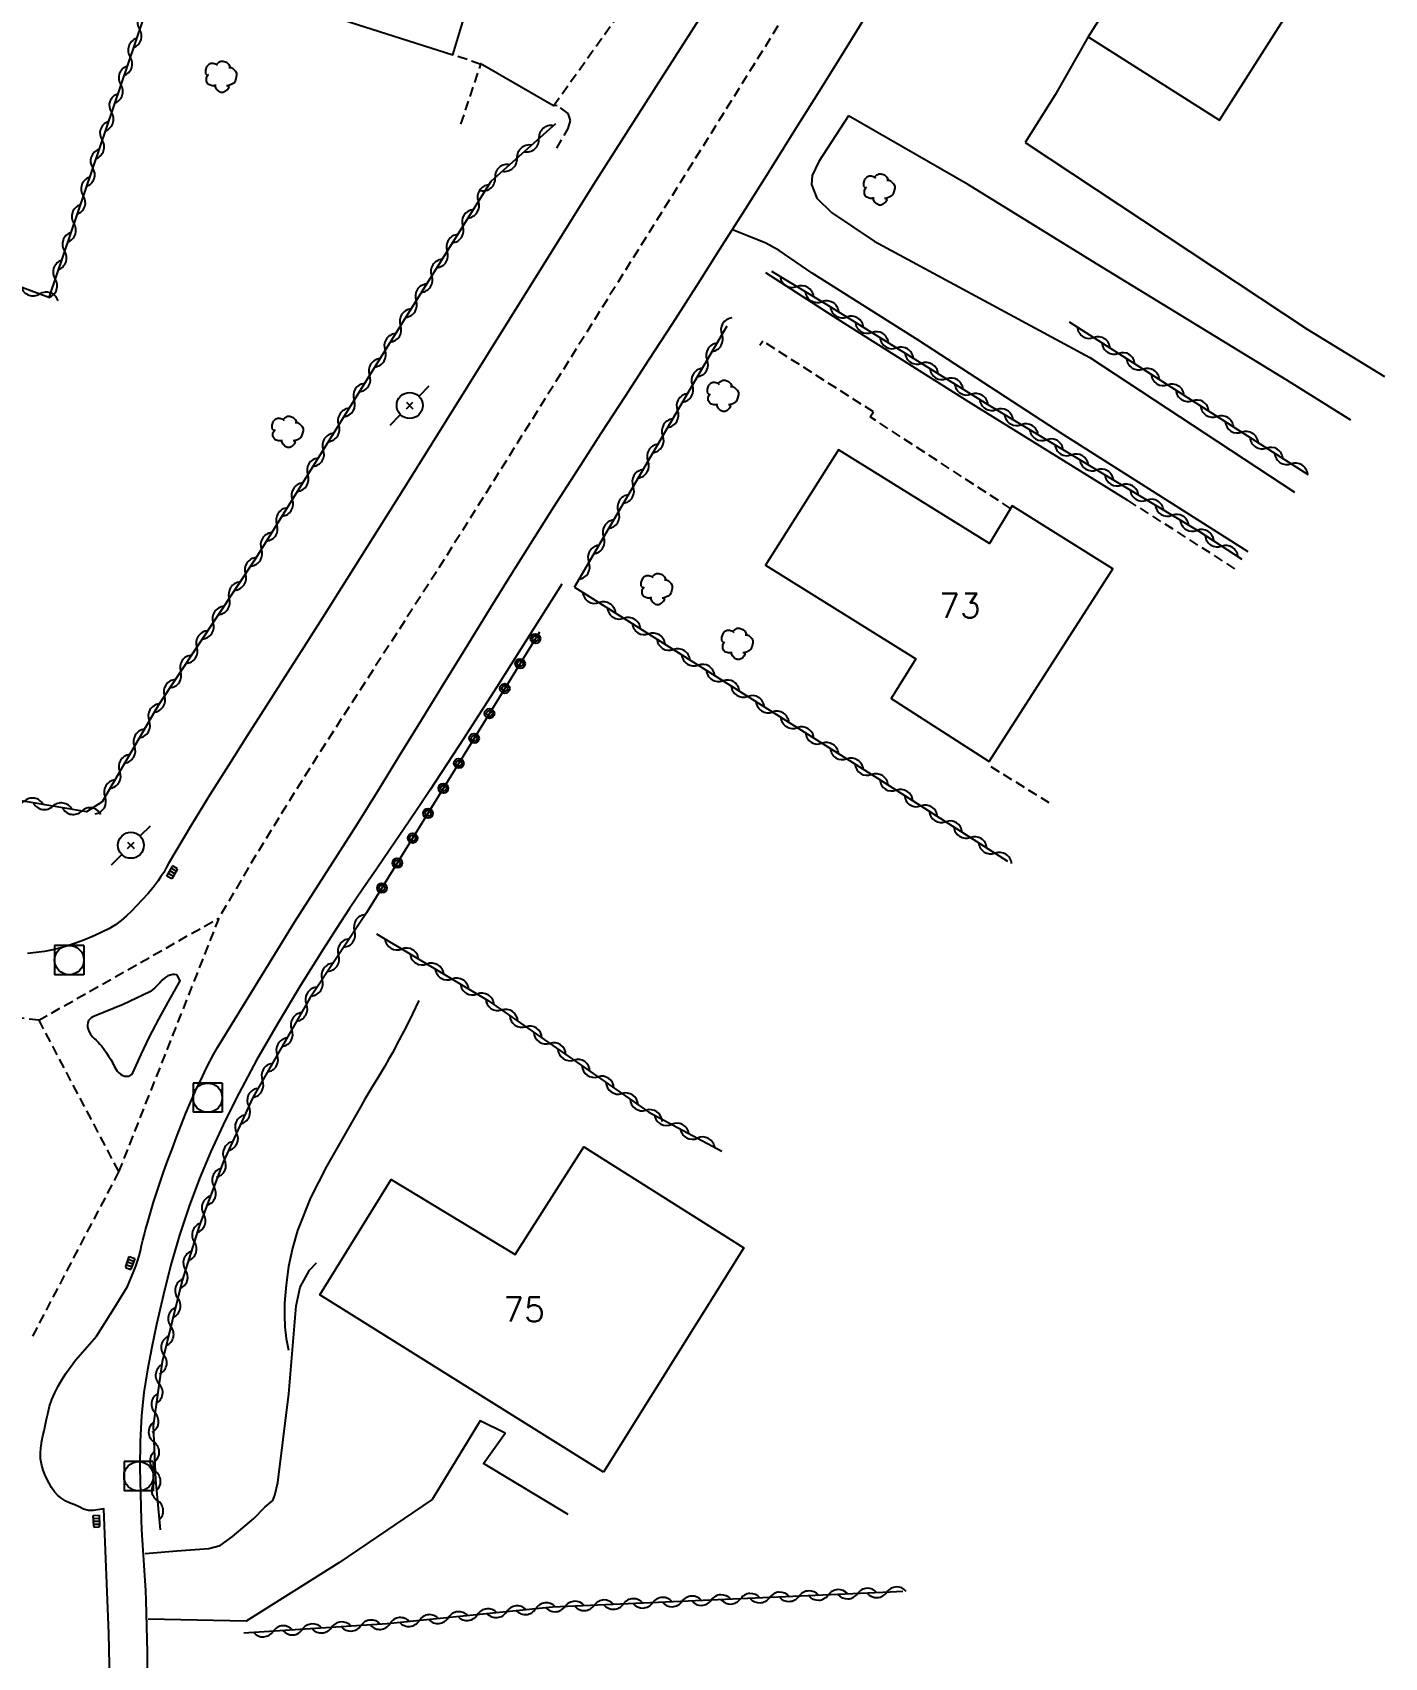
# Model space of a CAD drawing. Header units: millimetres. Extents: x 145999 to 147000, y 141000 to 142001.
# Drawn here: x 146262.7 to 146331.9, y 141794.3 to 141877.5 of the extents above; entities that cross this region are included whole.
import ezdxf
from ezdxf.enums import TextEntityAlignment as Align

# ---------------------------------------------------------------- set-up
doc = ezdxf.new("R2010")
doc.units = ezdxf.units.MM
doc.linetypes.add('DASHED', pattern=[0.75, 0.5, -0.25])
doc.layers.get('0').update_dxf_attribs({"linetype": 'CONTINUOUS'})
for name, color, linetype in [('W0001', 6, 'DASHED'), ('W0008', 7, 'CONTINUOUS'), ('W0014', 7, 'CONTINUOUS'), ('W0017', 7, 'CONTINUOUS'), ('W0101', 7, 'CONTINUOUS'), ('W0104', 1, 'CONTINUOUS'), ('W0112', 1, 'DASHED'), ('W0214', 2, 'CONTINUOUS'), ('W0300', 7, 'CONTINUOUS'), ('W0310', 3, 'CONTINUOUS'), ('W0323', 7, 'CONTINUOUS'), ('W0401', 7, 'CONTINUOUS'), ('W0420', 7, 'CONTINUOUS'), ('W0473', 7, 'CONTINUOUS'), ('W0991', 7, 'CONTINUOUS')]:
    doc.layers.add(name, color=color, linetype=linetype)
doc.styles.get("Standard").update_dxf_attribs({"font": 'romans.shx', "width": 0.85})

# ---------------------------------------------------------------- blocks, each defined once
blk = doc.blocks.new('T420')
for p, q in [((0.75, 0.75), (-0.75, 0.75)), ((-0.75, 0.75), (-0.75, -0.75)), ((0.75, 0.75), (0.75, -0.75)), ((0.75, -0.75), (-0.75, -0.75))]:
    blk.add_line(p, q)
blk.add_ellipse((0, 0), major_axis=(-0.53, 0.53), ratio=1, start_param=3.926991, end_param=10.210176)
blk = doc.blocks.new('T401')
for p, q in [((-0.3, 0.3), (0, 0.3)), ((-0.3, -0.25), (-0.3, 0.3)), ((-0.3, 0.15), (0, 0.15)), ((-0.3, 0), (0, 0)), ((0, 0.3), (0, -0.25)), ((-0.3, -0.15), (0, -0.15)), ((-0.3, -0.25), (-0.3, -0.3)), ((-0.3, -0.3), (0, -0.3)), ((0, -0.3), (0, -0.25))]:
    blk.add_line(p, q)
blk = doc.blocks.new('T300')
for p, q in [((-0.8, 0.514), (-0.857, 0.343)), ((-0.857, 0.343), (-0.857, 0.171)), ((-0.857, 0.171), (-0.743, 0.057)), ((-0.686, 0.629), (-0.8, 0.514)), ((-0.8, -0.057), (-0.743, 0.057)), ((-0.743, 0.057), (-0.686, 0.114)), ((-0.571, 0.686), (-0.686, 0.629)), ((-0.457, 0.686), (-0.571, 0.686)), ((-0.286, 0.629), (-0.457, 0.686)), ((-0.286, 0.629), (-0.171, 0.743)), ((-0.229, 0.571), (-0.286, 0.629)), ((-0.171, 0.743), (-0.057, 0.8)), ((-0.057, 0.8), (0.057, 0.8)), ((0.057, 0.8), (0.229, 0.743)), ((0.229, 0.743), (0.343, 0.629)), ((0.343, 0.629), (0.4, 0.514)), ((0.457, 0.457), (0.343, 0.457)), ((0.4, 0.514), (0.4, 0.457)), ((0.571, 0.4), (0.457, 0.457)), ((0.571, 0.4), (0.686, 0.286)), ((0.686, 0.286), (0.743, 0.171)), ((0.743, 0.057), (0.686, -0.171)), ((0.743, 0.171), (0.743, 0.057)), ((-0.8, -0.171), (-0.8, -0.057)), ((-0.8, -0.229), (-0.8, -0.171)), ((-0.743, -0.343), (-0.8, -0.229)), ((-0.686, -0.4), (-0.743, -0.343)), ((-0.514, -0.457), (-0.686, -0.4)), ((-0.4, -0.457), (-0.514, -0.457)), ((-0.4, -0.457), (-0.343, -0.457)), ((-0.343, -0.457), (-0.343, -0.4)), ((-0.343, -0.514), (-0.343, -0.457)), ((-0.286, -0.629), (-0.343, -0.514)), ((-0.171, -0.743), (-0.286, -0.629)), ((-0.057, -0.8), (-0.171, -0.743)), ((0.057, -0.8), (-0.057, -0.8)), ((0.171, -0.743), (0.057, -0.8)), ((0.229, -0.686), (0.171, -0.743)), ((0.286, -0.457), (0.229, -0.457)), ((0.286, -0.629), (0.229, -0.686)), ((0.457, -0.4), (0.286, -0.457)), ((0.343, -0.514), (0.286, -0.629)), ((0.343, -0.514), (0.343, -0.457)), ((0.571, -0.343), (0.457, -0.4)), ((0.629, -0.286), (0.571, -0.343)), ((0.686, -0.171), (0.629, -0.286))]:
    blk.add_line(p, q)
blk = doc.blocks.new('T473')
for p, q in [((0.500001, 0.500001), (1.000002, 1.000002)), ((-0.166667, 0.166667), (0.166667, -0.166667)), ((-0.166667, -0.166667), (0.166667, 0.166667)), ((-1.000002, -1.000002), (-0.500001, -0.500001))]:
    blk.add_line(p, q)
blk.add_ellipse((0, 0), major_axis=(0.471405, 0.471405), ratio=1, start_param=5.497787144, end_param=11.780972451)
blk = doc.blocks.new('t310o')
at = {"color": 0, "linetype": 'Continuous'}
for centre, start, end in [((-0.5, 0.375), 216.8699, 323.1304), ((0.5, -0.375), 36.8699, 143.1303)]:
    blk.add_arc(centre, 0.625, start, end, dxfattribs=at)
blk = doc.blocks.new('t323o')
at = {"color": 0, "linetype": 'Continuous'}
for radius in [0.25, 0.15]:
    blk.add_circle((0, 0), radius, dxfattribs=at)

msp = doc.modelspace()

# ---------------------------------------------------------------- linework, layer by layer
at = {"layer": 'W0001'}
for points in [[(146300.863, 141877.852), (146296.896, 141871.492), (146292.923, 141865.135), (146288.947, 141858.781), (146284.967, 141852.429), (146283.367, 141849.901), (146281.749, 141847.385), (146280.123, 141844.873), (146278.499, 141842.361), (146276.886, 141839.84), (146275.297, 141837.304), (146273.741, 141834.747), (146272.228, 141832.164)], [(146262.999, 141826.927), (146272.228, 141832.164)], [(146272.228, 141832.164), (146267.092, 141819.17)], [(146262.999, 141826.927), (146259.072, 141827.383)], [(146262.999, 141826.927), (146267.092, 141819.17)], [(146267.092, 141819.17), (146262.65, 141810.696)]]:
    msp.add_lwpolyline(points, dxfattribs=at)
at = {"layer": 'W0008'}
msp.add_lwpolyline([(146291.417, 141869.742), (146288.197, 141864.564), (146284.969, 141859.39), (146281.733, 141854.221), (146278.49, 141849.057), (146277.533, 141847.542), (146276.572, 141846.03), (146275.608, 141844.519), (146274.643, 141843.009), (146273.68, 141841.498), (146272.721, 141839.985), (146271.767, 141838.468), (146270.821, 141836.946), (146269.65, 141834.958), (146269.53, 141834.728), (146269.4, 141834.503), (146269.261, 141834.284), (146269.113, 141834.07), (146268.857, 141833.732), (146268.587, 141833.406), (146268.304, 141833.09), (146268.012, 141832.783), (146267.756, 141832.525), (146267.493, 141832.273), (146267.218, 141832.034), (146266.924, 141831.817), (146266.587, 141831.612), (146266.235, 141831.434), (146265.876, 141831.274), (146265.515, 141831.121), (146265.177, 141830.983), (146264.835, 141830.854), (146264.489, 141830.737), (146264.137, 141830.637), (146263.716, 141830.538), (146263.291, 141830.458), (146262.862, 141830.396), (146262.431, 141830.357)], dxfattribs=at)
msp.add_lwpolyline([(146265.525, 141826.474), (146265.58, 141826.34), (146265.656, 141826.216), (146265.745, 141826.104), (146265.843, 141826.001), (146265.942, 141825.905), (146266.042, 141825.809), (146266.138, 141825.71), (146266.226, 141825.603), (146266.347, 141825.437), (146266.465, 141825.269), (146266.579, 141825.099), (146266.691, 141824.927), (146266.74, 141824.842), (146266.784, 141824.755), (146266.825, 141824.666), (146266.866, 141824.577), (146266.911, 141824.488), (146266.963, 141824.402), (146267.023, 141824.321), (146267.093, 141824.248), (146267.18, 141824.176), (146267.278, 141824.114), (146267.389, 141824.072), (146267.508, 141824.06), (146267.596, 141824.073), (146267.682, 141824.105), (146267.758, 141824.16), (146267.812, 141824.239), (146268.24, 141825.18), (146268.676, 141826.079), (146269.145, 141826.979), (146269.634, 141827.862), (146270.239, 141828.942), (146270.127, 141829.175), (146270.057, 141829.251), (146269.961, 141829.281), (146269.87, 141829.275), (146269.794, 141829.258), (146269.618, 141829.197), (146269.461, 141829.1), (146269.323, 141828.982), (146269.199, 141828.854), (146269.084, 141828.727), (146268.965, 141828.601), (146268.833, 141828.484), (146268.683, 141828.392), (146267.322, 141827.73), (146265.853, 141827.139), (146265.768, 141827.101), (146265.685, 141827.053), (146265.611, 141826.99), (146265.554, 141826.91), (146265.513, 141826.805), (146265.495, 141826.694), (146265.501, 141826.582)], close=True, dxfattribs=at)
at = {"layer": 'W0014'}
for points in [[(146297.8, 141879.745), (146294.614, 141874.74), (146291.417, 141869.742)], [(146266.829, 141784.257), (146266.596, 141795.522), (146266.342, 141801.914), (146265.813, 141801.825), (146265.549, 141801.825), (146265.296, 141801.898), (146265.064, 141802.004), (146264.843, 141802.106), (146264.617, 141802.203), (146264.393, 141802.308), (146264.178, 141802.435), (146263.982, 141802.59), (146263.808, 141802.78), (146263.662, 141802.992), (146263.537, 141803.215), (146263.423, 141803.441), (146263.319, 141803.665), (146263.226, 141803.894), (146263.151, 141804.131), (146263.1, 141804.375), (146263.089, 141804.47), (146263.084, 141804.565), (146263.084, 141804.66), (146263.088, 141804.755), (146263.096, 141804.849), (146263.105, 141804.943), (146263.116, 141805.037), (146263.127, 141805.131), (146263.165, 141805.389), (146263.216, 141805.644), (146263.274, 141805.898), (146263.332, 141806.151), (146263.404, 141806.491), (146263.475, 141806.833), (146263.558, 141807.172), (146263.669, 141807.504), (146263.818, 141807.852), (146263.989, 141808.19), (146264.181, 141808.517), (146264.391, 141808.832), (146264.883, 141809.527), (146265.957, 141810.755), (146266.863, 141812.182), (146267.549, 141813.3), (146267.877, 141814.071), (146267.978, 141814.329), (146268.064, 141814.591), (146268.139, 141814.857), (146268.205, 141815.125), (146268.268, 141815.392), (146268.33, 141815.66), (146268.395, 141815.927), (146268.467, 141816.192), (146268.602, 141816.664), (146268.737, 141817.135), (146268.877, 141817.606), (146269.024, 141818.074), (146269.214, 141818.641), (146269.414, 141819.204), (146269.619, 141819.766), (146269.828, 141820.326), (146270.06, 141820.941), (146270.295, 141821.555), (146270.538, 141822.167), (146270.791, 141822.774), (146270.937, 141823.105), (146271.088, 141823.434), (146271.244, 141823.761), (146271.402, 141824.086), (146271.58, 141824.453), (146271.758, 141824.82), (146271.946, 141825.184), (146272.15, 141825.538), (146276.099, 141831.96), (146279.302, 141836.946), (146280.414, 141838.742), (146281.521, 141840.541), (146282.627, 141842.341), (146283.731, 141844.142), (146284.838, 141845.941), (146285.948, 141847.739), (146287.063, 141849.533), (146288.186, 141851.322), (146289.388, 141853.217), (146290.598, 141855.106), (146291.814, 141856.991), (146293.035, 141858.873), (146294.256, 141860.755), (146295.474, 141862.639), (146296.688, 141864.526), (146297.895, 141866.417), (146299.179, 141868.446), (146300.457, 141870.478), (146301.731, 141872.512), (146303.003, 141874.548), (146304.273, 141876.585), (146305.544, 141878.622)], [(146289.796, 141849.258), (146288.128, 141846.612), (146286.446, 141843.975), (146284.751, 141841.347), (146283.042, 141838.727), (146282.365, 141837.707), (146281.679, 141836.693), (146280.988, 141835.683), (146280.294, 141834.675), (146279.604, 141833.664), (146278.92, 141832.648), (146278.247, 141831.626), (146277.589, 141830.593), (146276.416, 141828.706), (146275.264, 141826.805), (146274.154, 141824.878), (146273.109, 141822.915), (146272.446, 141821.569), (146271.819, 141820.204), (146271.237, 141818.82), (146270.707, 141817.415), (146270.212, 141815.919), (146269.775, 141814.405), (146269.386, 141812.879), (146269.032, 141811.345), (146268.788, 141810.19), (146268.57, 141809.029), (146268.39, 141807.861), (146268.262, 141806.686), (146268.188, 141805.35), (146268.179, 141804.012), (146268.208, 141802.676), (146268.246, 141801.342), (146268.266, 141800.824), (146268.294, 141800.307), (146268.328, 141799.79), (146268.366, 141799.273), (146268.405, 141798.756), (146268.44, 141798.239), (146268.47, 141797.722), (146268.492, 141797.204), (146268.527, 141795.887), (146268.546, 141794.569), (146268.553, 141793.251)]]:
    msp.add_lwpolyline(points, dxfattribs=at)
at = {"layer": 'W0017'}
for points in [[(146316.756, 141877.289), (146315.063, 141874.333), (146313.519, 141871.887)], [(146289.367, 141873.765), (146285.617, 141875.934)], [(146304.471, 141873.246), (146302.96, 141870.918), (146302.609, 141870.186), (146302.587, 141869.741), (146302.848, 141869.041), (146303.604, 141868.292), (146305.788, 141866.832), (146316.845, 141860.878), (146327.33, 141853.982)], [(146330.2, 141857.671), (146326.932, 141859.713), (146317.189, 141865.671), (146310.619, 141869.716), (146304.471, 141873.246)], [(146313.529, 141871.891), (146327.965, 141862.325), (146331.933, 141859.898)], [(146324.951, 141850.924), (146315.473, 141856.923), (146308.077, 141861.739), (146302.613, 141865.196), (146300.928, 141866.346), (146300.247, 141866.726), (146298.499, 141867.428)], [(146318.793, 141853.556), (146310.661, 141858.589), (146303.953, 141862.812), (146300.239, 141865.214)], [(146268.457, 141799.626), (146270.07, 141799.764), (146271.705, 141799.883), (146272.294, 141800.026), (146272.912, 141800.47), (146274.01, 141801.414), (146274.584, 141801.997), (146274.985, 141802.339), (146275.102, 141802.608), (146275.25, 141803.254), (146275.813, 141807.795), (146276.183, 141812.305), (146276.385, 141813.268), (146276.866, 141814.123), (146277.22, 141814.501)], [(146290.119, 141801.61), (146285.787, 141804.222), (146286.889, 141805.774), (146285.603, 141806.413), (146283.152, 141802.378), (146278.378, 141799.135), (146273.633, 141796.146), (146268.607, 141796.255)]]:
    msp.add_lwpolyline(points, dxfattribs=at)
at = {"layer": 'W0101'}
for points in [[(146323.066, 141887.239), (146316.756, 141877.289), (146323.488, 141873.02), (146329.798, 141882.97)], [(146311.68, 141840.186), (146318.02, 141850.058), (146312.857, 141853.272), (146311.699, 141851.344), (146303.969, 141856.151), (146300.231, 141850.243), (146307.926, 141845.447), (146306.661, 141843.409)], [(146291.924, 141803.79), (146277.401, 141812.861), (146281.044, 141818.774), (146287.401, 141814.935), (146290.918, 141820.453), (146299.115, 141815.273)]]:
    msp.add_lwpolyline(points, close=True, dxfattribs=at)
at = {"layer": 'W0104'}
msp.add_lwpolyline([(146281.352, 141885.094), (146280.46, 141885.308), (146278.195, 141878.292), (146284.213, 141876.376), (146286.381, 141883.557)], dxfattribs=at)
at = {"layer": 'W0112'}
for points in [[(146289.533, 141871.595), (146290.122, 141872.609), (146290.245, 141873.003), (146290.127, 141873.376), (146289.547, 141873.784), (146289.367, 141873.765), (146293.768, 141879.913), (146294.25, 141879.83), (146294.516, 141879.87), (146294.954, 141880.073), (146295.694, 141881.155), (146296.963, 141883.183)], [(146284.626, 141872.822), (146285.647, 141875.886), (146284.342, 141876.336)], [(146312.781, 141853.145), (146305.586, 141857.84), (146305.753, 141858.086), (146300.087, 141861.708), (146299.936, 141861.488)], [(146324.274, 141850.054), (146318.793, 141853.556)], [(146311.768, 141839.921), (146314.891, 141837.994)]]:
    msp.add_lwpolyline(points, dxfattribs=at)
at = {"layer": 'W0214'}
msp.add_lwpolyline([(146282.469, 141827.945), (146282.146, 141827.267), (146281.813, 141826.594), (146281.469, 141825.927), (146281.114, 141825.265), (146280.921, 141824.92), (146280.722, 141824.579), (146280.519, 141824.24), (146280.313, 141823.903), (146280.108, 141823.565), (146279.904, 141823.227), (146279.705, 141822.886), (146279.511, 141822.541), (146278.634, 141820.991), (146277.746, 141819.437), (146276.925, 141817.838), (146276.257, 141816.17), (146275.991, 141815.255), (146275.796, 141814.324), (146275.666, 141813.382), (146275.594, 141812.434), (146275.585, 141811.831), (146275.614, 141811.229), (146275.682, 141810.63), (146275.788, 141810.036)], dxfattribs=at)
at = {"layer": 'W0310'}
for points in [[(146271.981, 141888.978), (146263.521, 141863.953), (146254.608, 141867.243)], [(146289.475, 141872.841), (146286.156, 141869.885), (146281.199, 141861.98), (146274.121, 141850.588), (146269.112, 141843.047), (146266.246, 141838.115), (146265.444, 141837.599), (146259.446, 141838.611), (146254.08, 141839.926), (146253.185, 141842.476), (146251.242, 141848.432), (146249.837, 141853.107), (146248.591, 141857.464), (146247.573, 141862.099), (146245.16, 141871.621), (146243.384, 141879.609), (146242.113, 141885.481)], [(146324.641, 141850.526), (146322.433, 141851.958), (146311.635, 141858.454), (146303.442, 141863.54), (146300.549, 141865.278)], [(146298.244, 141862.473), (146290.422, 141849.094)], [(146315.774, 141862.699), (146327.845, 141854.982), (146328.024, 141854.874)], [(146290.436, 141849.119), (146305.955, 141839.327), (146312.624, 141835.08)], [(146279.791, 141832.427), (146276.892, 141828.065), (146273.961, 141822.982), (146272.448, 141819.656), (146271.24, 141816.428), (146270.346, 141813.598), (146269.33, 141809.428), (146268.861, 141806.153), (146268.987, 141803.388), (146269.22, 141800.839)], [(146280.307, 141831.348), (146286.038, 141827.926), (146294.245, 141822.228), (146297.984, 141820.232)], [(146307.26, 141797.681), (146306.611, 141797.643), (146293.187, 141797.041), (146289.32, 141796.877), (146280.843, 141796.018), (146273.513, 141795.536)]]:
    msp.add_lwpolyline(points, dxfattribs=at)
at = {"layer": 'W0323'}
msp.add_lwpolyline([(146288.647, 141846.804), (146284.965, 141840.813), (146279.791, 141832.427)], dxfattribs=at)

# ---------------------------------------------------------------- block references
at = {"layer": 'W0300'}
for p in [(146272.392, 141875.252), (146306.1, 141869.482), (146298.096, 141858.906), (146275.799, 141857.064), (146294.705, 141849.011), (146298.834, 141846.203)]:
    msp.add_blockref('T300', p, dxfattribs=at)
at = {"layer": 'W0310'}
for p, rotation in [((146268.164, 141877.689), 251.3215618698411), ((146267.684, 141876.268), 251.3215618698411), ((146267.204, 141874.847), 251.3215618698411), ((146266.723, 141873.426), 251.3215618698411), ((146266.243, 141872.005), 251.3215618698411), ((146288.62, 141872.079), 221.6892089039555), ((146265.763, 141870.584), 251.3215618698411), ((146287.499, 141871.081), 221.6892089039555), ((146286.379, 141870.084), 221.6892089039555), ((146265.282, 141869.163), 251.3215618698411), ((146285.518, 141868.867), 237.9093484979884), ((146264.802, 141867.742), 251.3215618698411), ((146284.721, 141867.597), 237.9093484979884), ((146264.321, 141866.321), 251.3215618698411), ((146283.924, 141866.326), 237.9093484979884), ((146263.841, 141864.9), 251.3215618698411), ((146283.127, 141865.055), 237.9093484979884), ((146263.051, 141864.126), 159.7396987183538), ((146282.33, 141863.784), 237.9093484979884), ((146301.835, 141864.506), 149.0042167642193), ((146303.121, 141863.733), 149.0042167642193), ((146281.533, 141862.513), 237.9093484979884), ((146297.993, 141862.043), 239.6874119153345), ((146304.398, 141862.947), 148.1690719315631), ((146280.74, 141861.241), 238.1467699989877), ((146305.672, 141862.155), 148.1690719315631), ((146317.038, 141861.891), 327.409186073459), ((146297.236, 141860.748), 239.6874119153345), ((146306.947, 141861.364), 148.1690719315631), ((146308.221, 141860.573), 148.1690719315631), ((146318.302, 141861.083), 327.409186073459), ((146279.948, 141859.967), 238.1467699989877), ((146309.496, 141859.782), 148.1690719315631), ((146319.565, 141860.275), 327.409186073459), ((146279.156, 141858.692), 238.1467699989877), ((146296.479, 141859.453), 239.6874119153345), ((146310.77, 141858.991), 148.1690719315631), ((146320.829, 141859.467), 327.409186073459), ((146295.722, 141858.158), 239.6874119153345), ((146312.048, 141858.206), 148.9691834664694), ((146322.093, 141858.659), 327.409186073459), ((146278.365, 141857.418), 238.1467699989877), ((146313.333, 141857.432), 148.9691834664694), ((146323.357, 141857.851), 327.409186073459), ((146294.964, 141856.864), 239.6874119153345), ((146314.619, 141856.659), 148.9691834664694), ((146324.621, 141857.043), 327.409186073459), ((146277.573, 141856.144), 238.1467699989877), ((146294.207, 141855.569), 239.6874119153345), ((146315.904, 141855.886), 148.9691834664694), ((146325.884, 141856.235), 327.409186073459), ((146276.782, 141854.87), 238.1467699989877), ((146317.189, 141855.113), 148.9691834664694), ((146327.148, 141855.427), 327.409186073459), ((146293.45, 141854.274), 239.6874119153345), ((146318.475, 141854.339), 148.9691834664694), ((146275.99, 141853.596), 238.1467699989877), ((146292.693, 141852.979), 239.6874119153345), ((146319.76, 141853.566), 148.9691834664694), ((146275.198, 141852.322), 238.1467699989877), ((146321.045, 141852.793), 148.9691834664694), ((146291.936, 141851.684), 239.6874119153345), ((146322.331, 141852.02), 148.9691834664694), ((146274.407, 141851.048), 238.1467699989877), ((146291.179, 141850.389), 239.6874119153345), ((146323.591, 141851.207), 147.0301663094686), ((146273.591, 141849.789), 236.4064756218131), ((146272.761, 141848.54), 236.4064756218131), ((146291.705, 141848.319), 327.7493656635734), ((146271.931, 141847.291), 236.4064756218131), ((146292.973, 141847.518), 327.7493656635734), ((146294.242, 141846.718), 327.7493656635734), ((146271.101, 141846.041), 236.4064756218131), ((146295.51, 141845.917), 327.7493656635734), ((146270.271, 141844.792), 236.4064756218131), ((146296.779, 141845.117), 327.7493656635734), ((146298.047, 141844.316), 327.7493656635734), ((146269.441, 141843.542), 236.4064756218131), ((146299.316, 141843.516), 327.7493656635734), ((146268.657, 141842.264), 239.8390002833464), ((146300.585, 141842.716), 327.7493656635734), ((146301.853, 141841.915), 327.7493656635734), ((146267.903, 141840.967), 239.8390002833464), ((146303.122, 141841.115), 327.7493656635734), ((146267.15, 141839.67), 239.8390002833464), ((146304.39, 141840.314), 327.7493656635734), ((146305.659, 141839.514), 327.7493656635734), ((146266.396, 141838.373), 239.8390002833464), ((146306.925, 141838.709), 327.5120746931489), ((146262.242, 141838.139), 170.4230863855667), ((146263.721, 141837.89), 170.4230863855667), ((146265.2, 141837.64), 170.4230863855667), ((146308.19, 141837.904), 327.5120746931489), ((146309.456, 141837.098), 327.5120746931489), ((146310.721, 141836.292), 327.5120746931489), ((146311.986, 141835.487), 327.5120746931489), ((146279.181, 141831.51), 236.3918528823627), ((146278.351, 141830.261), 236.3918528823627), ((146281.595, 141830.579), 329.158427956844), ((146282.883, 141829.81), 329.158427956844), ((146277.521, 141829.011), 236.3918528823627), ((146284.171, 141829.041), 329.158427956844), ((146285.459, 141828.272), 329.158427956844), ((146276.71, 141827.75), 240.0310479882945), ((146286.716, 141827.455), 325.2283181867582), ((146275.961, 141826.45), 240.0310479882945), ((146287.948, 141826.6), 325.2283181867582), ((146289.18, 141825.745), 325.2283181867582), ((146275.212, 141825.151), 240.0310479882945), ((146290.412, 141824.889), 325.2283181867582), ((146274.462, 141823.851), 240.0310479882945), ((146291.644, 141824.034), 325.2283181867582), ((146292.876, 141823.178), 325.2283181867582), ((146273.755, 141822.53), 245.5391748176483), ((146294.109, 141822.323), 325.2283181867582), ((146295.422, 141821.6), 331.9052477628164), ((146273.134, 141821.165), 245.5391748176483), ((146296.745, 141820.893), 331.9052477628164), ((146272.513, 141819.799), 245.5391748176483), ((146271.978, 141818.399), 249.4828679630936), ((146271.452, 141816.994), 249.4828679630936), ((146270.97, 141815.574), 252.468618140456), ((146270.518, 141814.144), 252.468618140456), ((146270.126, 141812.696), 256.3069572548061), ((146269.771, 141811.239), 256.3069572548061), ((146269.416, 141809.782), 256.3069572548061), ((146269.169, 141808.304), 261.8503043223427), ((146268.956, 141806.819), 261.8503043223427), ((146268.899, 141805.326), 272.6091418737741), ((146268.967, 141803.828), 272.6091418737741), ((146269.083, 141802.333), 275.2228011789702), ((146291.452, 141796.967), 182.4284665968235), ((146292.95, 141797.031), 182.4284665968235), ((146294.449, 141797.098), 182.5677119371553), ((146295.948, 141797.165), 182.5677119371553), ((146297.446, 141797.232), 182.5677119371553), ((146298.944, 141797.299), 182.5677119371553), ((146300.443, 141797.366), 182.5677119371553), ((146301.941, 141797.434), 182.5677119371553), ((146303.44, 141797.501), 182.5677119371553), ((146304.938, 141797.568), 182.5677119371553), ((146306.437, 141797.635), 182.5677119371553), ((146282.489, 141796.185), 185.7862032616866), ((146283.981, 141796.336), 185.7862032616866), ((146285.473, 141796.487), 185.7862032616866), ((146286.966, 141796.638), 185.7862032616866), ((146288.458, 141796.79), 185.7862032616866), ((146289.953, 141796.904), 182.4284665968235), ((146275.01, 141795.634), 183.7621915362526), ((146276.507, 141795.733), 183.7621915362526), ((146278.003, 141795.831), 183.7621915362526), ((146279.5, 141795.93), 183.7621915362526), ((146280.996, 141796.034), 185.7862032616866)]:
    msp.add_blockref('t310o', p, dxfattribs=dict(at, rotation=rotation))
at = {"layer": 'W0323'}
for p, rotation in [((146288.445, 141846.475), 238.4255923227185), ((146287.66, 141845.197), 238.4255923227185), ((146286.874, 141843.92), 238.4255923227185), ((146286.089, 141842.642), 238.4255923227185), ((146285.303, 141841.364), 238.4255923227185), ((146284.517, 141840.086), 238.3262158497026), ((146283.729, 141838.81), 238.3262158497026), ((146282.941, 141837.533), 238.3262158497026), ((146282.154, 141836.257), 238.3262158497026), ((146281.366, 141834.98), 238.3262158497026), ((146280.579, 141833.704), 238.3262158497026)]:
    msp.add_blockref('t323o', p, dxfattribs=dict(at, rotation=rotation))
at = {"layer": 'W0401'}
for p, rotation in [((146269.707, 141834.574), 150.7641215696128), ((146267.823, 141814.452), 340.9593518771612), ((146266.108, 141801.279), 2.275563126725459)]:
    msp.add_blockref('T401', p, dxfattribs=dict(at, rotation=rotation))
at = {"layer": 'W0420'}
for p in [(146264.565, 141830.013), (146271.653, 141822.964), (146268.119, 141803.578)]:
    msp.add_blockref('T420', p, dxfattribs=at)
at = {"layer": 'W0473'}
for p in [(146282.002, 141858.416), (146267.72, 141835.89)]:
    msp.add_blockref('T473', p, dxfattribs=at)

# ---------------------------------------------------------------- texts
at = {"layer": 'W0991'}
for s, p in [('73', (146310.183, 141848.168)), ('75', (146287.863, 141812.122))]:
    msp.add_text(s, height=1.25, dxfattribs=at).set_placement(p, align=Align.MIDDLE_CENTER)

doc.saveas('drawing.dxf')
